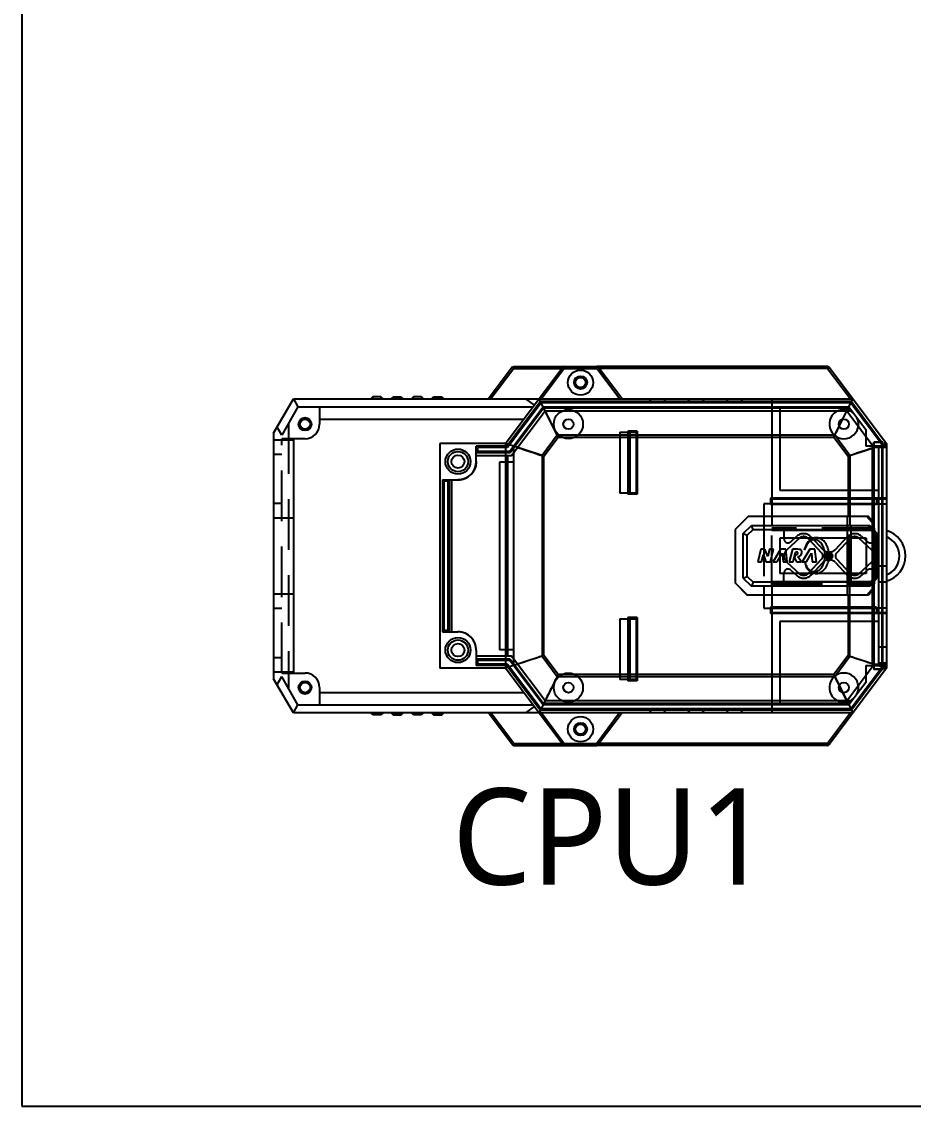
# Model space of a CAD drawing. Header units: millimetres. Extents: x -86 to 11742, y 5229 to 11464.
# Drawn here: x 1139.92 to 1161.93, y 5477.22 to 5503.98 of the extents above; entities that cross this region are included whole.
import ezdxf
from ezdxf.enums import TextEntityAlignment as Align

# ---------------------------------------------------------------- set-up
doc = ezdxf.new("R2010")
doc.units = ezdxf.units.MM
doc.header["$LTSCALE"] = 5
doc.linetypes.add('DASHED', pattern=[0.75, 0.5, -0.25])
doc.linetypes.add('HIDDEN', pattern=[0.375, 0.25, -0.125])
doc.layers.get('0').update_dxf_attribs({"linetype": 'CONTINUOUS'})
doc.layers.add('AUTO', color=7, linetype='CONTINUOUS')
doc.layers.add('DEFAULT_2', color=8, linetype='HIDDEN')
doc.styles.add('QQ', font='MALGUN.TTF.TTF')

msp = doc.modelspace()

# ---------------------------------------------------------------- linework, layer by layer
at = {"color": 7, "linetype": 'Continuous'}
for p, q in [((1152.027, 5495.458), (1151.442, 5494.678)), ((1152.067, 5495.428), (1151.505, 5494.678)), ((1152.027, 5495.458), (1152.067, 5495.478)), ((1152.027, 5495.458), (1152.067, 5495.428)), ((1152.067, 5495.478), (1154.116, 5495.478)), ((1152.067, 5495.428), (1152.067, 5495.478)), ((1152.067, 5495.428), (1154.116, 5495.428)), ((1154.116, 5495.478), (1154.156, 5495.458)), ((1154.116, 5495.478), (1154.116, 5495.428)), ((1154.116, 5495.428), (1154.156, 5495.458)), ((1154.678, 5494.678), (1154.116, 5495.428)), ((1154.741, 5494.678), (1154.156, 5495.458)), ((1146.142, 5493.834), (1146.629, 5494.678)), ((1146.629, 5494.678), (1154.741, 5494.678)), ((1146.629, 5494.678), (1146.744, 5494.478)), ((1148.592, 5494.729), (1148.542, 5494.679)), ((1148.792, 5494.729), (1148.592, 5494.729)), ((1148.592, 5494.679), (1148.592, 5494.729)), ((1148.842, 5494.679), (1148.792, 5494.729)), ((1148.792, 5494.729), (1148.792, 5494.679)), ((1149.042, 5494.679), (1149.092, 5494.729)), ((1149.092, 5494.729), (1149.092, 5494.678)), ((1149.092, 5494.729), (1149.292, 5494.729)), ((1149.292, 5494.729), (1149.342, 5494.679)), ((1149.292, 5494.678), (1149.292, 5494.729)), ((1149.592, 5494.729), (1149.542, 5494.679)), ((1149.592, 5494.679), (1149.592, 5494.729)), ((1149.792, 5494.729), (1149.592, 5494.729)), ((1149.842, 5494.679), (1149.792, 5494.729)), ((1149.792, 5494.729), (1149.792, 5494.679)), ((1150.042, 5494.679), (1150.092, 5494.729)), ((1150.092, 5494.729), (1150.292, 5494.729)), ((1150.092, 5494.729), (1150.092, 5494.678)), ((1150.292, 5494.729), (1150.342, 5494.679)), ((1150.292, 5494.678), (1150.292, 5494.729)), ((1151.867, 5493.578), (1152.572, 5494.518)), ((1152.359, 5494.678), (1152.572, 5494.518)), ((1146.744, 5494.478), (1146.342, 5493.78)), ((1146.744, 5494.478), (1152.542, 5494.478)), ((1146.342, 5493.78), (1146.227, 5493.98)), ((1147.277, 5494.178), (1152.317, 5494.178)), ((1147.277, 5494.178), (1147.277, 5494.053)), ((1146.142, 5493.834), (1146.142, 5487.773)), ((1146.642, 5487.913), (1146.642, 5493.693)), ((1146.917, 5493.693), (1146.642, 5493.693)), ((1151.867, 5493.578), (1151.867, 5488.029)), ((1161.268, 5492.203), (1158.438, 5492.203)), ((1158.438, 5492.203), (1158.438, 5491.553)), ((1161.268, 5492.203), (1161.268, 5489.403)), ((1158.238, 5492.088), (1158.238, 5491.553)), ((1158.438, 5492.088), (1158.238, 5492.088)), ((1157.733, 5491.353), (1157.933, 5491.553)), ((1157.733, 5490.253), (1157.733, 5491.353)), ((1157.733, 5491.353), (1157.833, 5491.312)), ((1157.833, 5491.312), (1157.974, 5491.453)), ((1157.833, 5490.295), (1157.833, 5491.312)), ((1157.933, 5491.553), (1160.86, 5491.553)), ((1157.974, 5491.453), (1157.933, 5491.553)), ((1157.974, 5491.453), (1160.865, 5491.453)), ((1160.378, 5491.553), (1160.4, 5491.453)), ((1160.4, 5490.153), (1160.4, 5491.453)), ((1160.86, 5491.553), (1161.041, 5491.353)), ((1160.86, 5491.553), (1160.865, 5491.453)), ((1160.865, 5491.453), (1160.993, 5491.312)), ((1160.968, 5491.488), (1160.919, 5491.488)), ((1160.968, 5491.433), (1160.968, 5491.488)), ((1160.993, 5491.312), (1161.041, 5491.353)), ((1160.993, 5490.295), (1160.993, 5491.312)), ((1161.041, 5490.253), (1161.041, 5491.353)), ((1158.166, 5490.968), (1158.092, 5490.653)), ((1158.269, 5490.968), (1158.166, 5490.968)), ((1158.185, 5490.653), (1158.229, 5490.832)), ((1158.229, 5490.832), (1158.294, 5490.653)), ((1158.337, 5490.789), (1158.269, 5490.968)), ((1158.378, 5490.968), (1158.337, 5490.789)), ((1158.479, 5490.968), (1158.378, 5490.968)), ((1158.405, 5490.653), (1158.479, 5490.968)), ((1158.653, 5490.968), (1158.471, 5490.653)), ((1158.571, 5490.653), (1158.697, 5490.873)), ((1158.781, 5490.968), (1158.653, 5490.968)), ((1158.697, 5490.873), (1158.716, 5490.653)), ((1158.819, 5490.653), (1158.781, 5490.968)), ((1158.95, 5490.968), (1158.868, 5490.653)), ((1159.083, 5490.968), (1158.95, 5490.968)), ((1158.966, 5490.653), (1159.026, 5490.895)), ((1159.015, 5490.832), (1158.996, 5490.753)), ((1159.167, 5490.653), (1159.083, 5490.781)), ((1159.374, 5490.968), (1159.189, 5490.653)), ((1159.29, 5490.653), (1159.418, 5490.873)), ((1159.502, 5490.968), (1159.374, 5490.968)), ((1159.418, 5490.873), (1159.437, 5490.653)), ((1159.54, 5490.653), (1159.502, 5490.968)), ((1158.092, 5490.653), (1158.185, 5490.653)), ((1158.294, 5490.653), (1158.405, 5490.653)), ((1158.471, 5490.653), (1158.571, 5490.653)), ((1158.716, 5490.653), (1158.819, 5490.653)), ((1158.868, 5490.653), (1158.966, 5490.653)), ((1158.996, 5490.753), (1159.048, 5490.653)), ((1159.048, 5490.653), (1159.167, 5490.653)), ((1159.189, 5490.653), (1159.29, 5490.653)), ((1159.437, 5490.653), (1159.54, 5490.653)), ((1157.733, 5490.253), (1157.833, 5490.295)), ((1157.733, 5490.253), (1157.933, 5490.053)), ((1157.833, 5490.295), (1157.974, 5490.153)), ((1160.86, 5490.053), (1161.041, 5490.253)), ((1160.865, 5490.153), (1160.993, 5490.295)), ((1161.041, 5490.253), (1160.993, 5490.295)), ((1157.974, 5490.153), (1157.933, 5490.053)), ((1160.86, 5490.053), (1157.933, 5490.053)), ((1160.865, 5490.153), (1157.974, 5490.153)), ((1158.238, 5490.053), (1158.238, 5489.513)), ((1158.438, 5490.053), (1158.438, 5489.403)), ((1160.378, 5490.053), (1160.4, 5490.153)), ((1160.86, 5490.053), (1160.865, 5490.153)), ((1160.914, 5490.113), (1160.968, 5490.113)), ((1160.968, 5490.113), (1160.968, 5490.173)), ((1158.238, 5489.513), (1158.438, 5489.513)), ((1158.438, 5489.403), (1161.268, 5489.403)), ((1146.227, 5487.626), (1146.342, 5487.826)), ((1146.744, 5487.128), (1146.342, 5487.826)), ((1146.642, 5487.913), (1146.917, 5487.913)), ((1152.572, 5487.088), (1151.867, 5488.029)), ((1146.629, 5486.928), (1146.142, 5487.773)), ((1147.277, 5487.553), (1147.277, 5487.428)), ((1152.317, 5487.428), (1147.277, 5487.428)), ((1146.629, 5486.928), (1146.744, 5487.128)), ((1146.744, 5487.128), (1152.542, 5487.128)), ((1152.572, 5487.088), (1152.359, 5486.928)), ((1154.741, 5486.928), (1146.629, 5486.928)), ((1148.592, 5486.878), (1148.542, 5486.928)), ((1148.592, 5486.928), (1148.592, 5486.878)), ((1148.792, 5486.878), (1148.592, 5486.878)), ((1148.843, 5486.928), (1148.792, 5486.878)), ((1148.792, 5486.878), (1148.792, 5486.928)), ((1149.042, 5486.928), (1149.092, 5486.878)), ((1149.092, 5486.878), (1149.092, 5486.928)), ((1149.092, 5486.878), (1149.292, 5486.878)), ((1149.292, 5486.878), (1149.342, 5486.928)), ((1149.292, 5486.928), (1149.292, 5486.878)), ((1149.592, 5486.878), (1149.542, 5486.928)), ((1149.592, 5486.928), (1149.592, 5486.878)), ((1149.792, 5486.878), (1149.592, 5486.878)), ((1149.843, 5486.928), (1149.792, 5486.878)), ((1149.792, 5486.878), (1149.792, 5486.928)), ((1150.042, 5486.928), (1150.092, 5486.878)), ((1150.092, 5486.878), (1150.092, 5486.928)), ((1150.092, 5486.878), (1150.292, 5486.878)), ((1150.292, 5486.878), (1150.342, 5486.928)), ((1150.292, 5486.928), (1150.292, 5486.878)), ((1152.027, 5486.148), (1151.442, 5486.928)), ((1152.067, 5486.178), (1151.505, 5486.928)), ((1154.678, 5486.928), (1154.116, 5486.178)), ((1154.741, 5486.928), (1154.156, 5486.148)), ((1152.027, 5486.148), (1152.067, 5486.178)), ((1152.027, 5486.148), (1152.067, 5486.128)), ((1152.067, 5486.178), (1154.116, 5486.178)), ((1152.067, 5486.178), (1152.067, 5486.128)), ((1152.067, 5486.128), (1154.116, 5486.128)), ((1154.116, 5486.128), (1154.116, 5486.178)), ((1154.116, 5486.178), (1154.156, 5486.148)), ((1154.116, 5486.128), (1154.156, 5486.148))]:
    msp.add_line(p, q, dxfattribs=at)
at = {"color": 6, "linetype": 'Continuous'}
for p, q in [((1152.572, 5494.518), (1153.277, 5495.458)), ((1153.317, 5495.428), (1152.755, 5494.678)), ((1153.317, 5495.478), (1153.277, 5495.458)), ((1153.277, 5495.458), (1153.317, 5495.428)), ((1153.317, 5495.478), (1153.317, 5495.428)), ((1159.816, 5495.478), (1154.116, 5495.478)), ((1159.816, 5495.428), (1154.116, 5495.428)), ((1159.856, 5495.458), (1159.816, 5495.478)), ((1159.816, 5495.478), (1159.816, 5495.428)), ((1159.856, 5495.458), (1159.816, 5495.428)), ((1159.816, 5495.428), (1160.378, 5494.678)), ((1159.856, 5495.458), (1161.267, 5493.578)), ((1152.727, 5494.608), (1151.902, 5493.508)), ((1152.742, 5494.578), (1151.917, 5493.478)), ((1153.142, 5493.778), (1152.692, 5494.678)), ((1160.406, 5494.608), (1152.727, 5494.608)), ((1160.391, 5494.578), (1152.742, 5494.578)), ((1154.741, 5494.678), (1160.441, 5494.678)), ((1155.401, 5494.678), (1155.471, 5494.608)), ((1155.834, 5494.678), (1155.764, 5494.608)), ((1156.35, 5494.678), (1156.42, 5494.608)), ((1156.713, 5494.608), (1156.783, 5494.678)), ((1157.299, 5494.678), (1157.369, 5494.608)), ((1157.662, 5494.608), (1157.732, 5494.678)), ((1158.438, 5494.678), (1158.438, 5492.203)), ((1159.991, 5493.778), (1160.441, 5494.678)), ((1160.391, 5494.578), (1161.167, 5493.544)), ((1160.406, 5494.608), (1161.197, 5493.554)), ((1151.966, 5493.378), (1152.792, 5494.478)), ((1152.807, 5494.448), (1151.981, 5493.348)), ((1152.016, 5493.278), (1152.842, 5494.378)), ((1152.792, 5494.478), (1160.341, 5494.478)), ((1160.326, 5494.448), (1152.807, 5494.448)), ((1152.842, 5494.378), (1160.378, 5494.378)), ((1158.638, 5494.478), (1158.638, 5492.423)), ((1160.291, 5494.378), (1160.967, 5493.478)), ((1160.326, 5494.448), (1160.378, 5494.378)), ((1160.341, 5494.478), (1160.757, 5493.924)), ((1153.142, 5493.778), (1152.767, 5493.278)), ((1152.811, 5493.263), (1153.164, 5493.734)), ((1159.991, 5493.778), (1153.142, 5493.778)), ((1153.164, 5493.734), (1159.969, 5493.734)), ((1154.688, 5493.853), (1154.688, 5492.353)), ((1154.688, 5493.853), (1155.088, 5493.853)), ((1154.888, 5493.883), (1154.888, 5492.323)), ((1155.118, 5493.883), (1154.888, 5493.883)), ((1154.938, 5492.353), (1154.938, 5493.853)), ((1155.088, 5493.853), (1155.088, 5492.353)), ((1155.118, 5493.883), (1155.118, 5492.323)), ((1159.969, 5493.734), (1160.322, 5493.263)), ((1160.367, 5493.278), (1159.991, 5493.778)), ((1160.757, 5493.924), (1160.757, 5493.508)), ((1151.867, 5493.578), (1150.242, 5493.578)), ((1150.242, 5493.578), (1150.242, 5488.029)), ((1151.142, 5493.128), (1151.142, 5493.508)), ((1151.902, 5493.508), (1151.142, 5493.508)), ((1151.172, 5493.478), (1151.172, 5493.378)), ((1151.917, 5493.478), (1151.172, 5493.478)), ((1152.767, 5493.278), (1151.867, 5493.578)), ((1152.067, 5488.095), (1152.067, 5493.511)), ((1160.367, 5493.278), (1161.267, 5493.578)), ((1161.267, 5493.508), (1160.757, 5493.508)), ((1160.917, 5493.478), (1160.917, 5488.129)), ((1161.267, 5493.478), (1160.917, 5493.478)), ((1160.957, 5493.508), (1160.957, 5493.608)), ((1161.177, 5493.608), (1160.957, 5493.608)), ((1160.967, 5488.009), (1160.967, 5493.598)), ((1161.167, 5493.598), (1160.967, 5493.598)), ((1161.067, 5493.508), (1161.067, 5488.099)), ((1161.153, 5493.508), (1161.153, 5488.099)), ((1161.167, 5493.478), (1161.167, 5493.598)), ((1161.173, 5493.478), (1161.173, 5488.129)), ((1161.177, 5493.508), (1161.177, 5493.608)), ((1161.197, 5493.554), (1161.197, 5493.478)), ((1161.227, 5493.631), (1161.227, 5493.508)), ((1161.267, 5493.578), (1161.267, 5488.029)), ((1151.966, 5493.378), (1151.142, 5493.378)), ((1151.981, 5493.348), (1151.142, 5493.348)), ((1151.142, 5493.278), (1152.016, 5493.278)), ((1151.911, 5493.278), (1151.911, 5488.329)), ((1152.767, 5493.278), (1152.767, 5488.329)), ((1152.811, 5488.344), (1152.811, 5493.263)), ((1160.322, 5493.263), (1160.322, 5491.771)), ((1160.367, 5493.278), (1160.367, 5491.553)), ((1151.717, 5493.118), (1151.717, 5488.488)), ((1152.067, 5493.118), (1151.717, 5493.118)), ((1150.312, 5492.678), (1150.312, 5488.929)), ((1150.312, 5492.678), (1150.692, 5492.678)), ((1150.342, 5492.648), (1150.342, 5488.959)), ((1150.442, 5492.648), (1150.342, 5492.648)), ((1150.442, 5492.678), (1150.442, 5488.929)), ((1150.472, 5492.678), (1150.472, 5488.929)), ((1150.542, 5488.929), (1150.542, 5492.678)), ((1158.638, 5492.423), (1161.067, 5492.423)), ((1155.088, 5492.353), (1154.688, 5492.353)), ((1155.118, 5492.323), (1154.888, 5492.323)), ((1161.267, 5492.223), (1158.408, 5492.223)), ((1158.408, 5492.223), (1158.408, 5492.068)), ((1158.438, 5492.098), (1161.022, 5492.098)), ((1161.022, 5492.223), (1161.022, 5492.068)), ((1161.022, 5492.068), (1158.408, 5492.068)), ((1157.853, 5491.771), (1157.533, 5491.451)), ((1160.827, 5491.771), (1157.853, 5491.771)), ((1160.3, 5491.771), (1160.3, 5489.836)), ((1160.967, 5491.57), (1160.784, 5491.771)), ((1160.967, 5491.616), (1160.827, 5491.771)), ((1157.533, 5491.451), (1157.533, 5490.136)), ((1158.438, 5491.441), (1160.967, 5491.441)), ((1160.839, 5491.553), (1161.02, 5491.353)), ((1161.02, 5490.253), (1161.02, 5491.353)), ((1160.767, 5491.241), (1158.638, 5491.241)), ((1158.638, 5491.241), (1158.638, 5490.366)), ((1160.767, 5491.241), (1160.767, 5490.366)), ((1161.267, 5490.553), (1161.067, 5490.553)), ((1160.767, 5490.366), (1158.638, 5490.366)), ((1160.839, 5490.053), (1161.02, 5490.253)), ((1157.836, 5489.836), (1157.533, 5490.139)), ((1157.533, 5490.136), (1157.833, 5489.836)), ((1160.967, 5490.166), (1158.438, 5490.166)), ((1160.367, 5488.329), (1160.367, 5490.053)), ((1160.784, 5489.836), (1160.967, 5490.037)), ((1160.967, 5489.99), (1160.827, 5489.836)), ((1161.267, 5490.153), (1161.067, 5490.153)), ((1160.827, 5489.836), (1157.833, 5489.836)), ((1160.322, 5489.836), (1160.322, 5488.344)), ((1161.022, 5489.538), (1158.408, 5489.538)), ((1158.408, 5489.538), (1158.408, 5489.383)), ((1161.022, 5489.503), (1158.438, 5489.503)), ((1161.022, 5489.538), (1161.022, 5489.383)), ((1154.688, 5489.253), (1154.688, 5487.753)), ((1154.688, 5489.253), (1155.088, 5489.253)), ((1154.888, 5489.283), (1154.888, 5487.723)), ((1155.118, 5489.283), (1154.888, 5489.283)), ((1154.938, 5487.753), (1154.938, 5489.253)), ((1155.088, 5489.253), (1155.088, 5487.753)), ((1155.118, 5489.283), (1155.118, 5487.723)), ((1161.267, 5489.383), (1158.408, 5489.383)), ((1158.438, 5489.403), (1158.438, 5486.928)), ((1158.638, 5489.183), (1158.638, 5487.128)), ((1161.067, 5489.183), (1158.638, 5489.183)), ((1150.312, 5488.929), (1150.692, 5488.929)), ((1150.442, 5488.959), (1150.342, 5488.959)), ((1151.142, 5488.479), (1151.142, 5488.099)), ((1152.067, 5488.488), (1151.717, 5488.488)), ((1161.267, 5488.553), (1161.067, 5488.553)), ((1152.016, 5488.329), (1151.142, 5488.329)), ((1151.981, 5488.259), (1151.142, 5488.259)), ((1151.142, 5488.229), (1151.966, 5488.229)), ((1151.902, 5488.099), (1151.142, 5488.099)), ((1151.172, 5488.229), (1151.172, 5488.129)), ((1151.917, 5488.129), (1151.172, 5488.129)), ((1152.767, 5488.329), (1151.867, 5488.029)), ((1151.902, 5488.099), (1152.727, 5486.998)), ((1151.917, 5488.129), (1152.742, 5487.028)), ((1152.792, 5487.128), (1151.966, 5488.229)), ((1151.981, 5488.259), (1152.807, 5487.158)), ((1152.842, 5487.228), (1152.016, 5488.329)), ((1152.767, 5488.329), (1153.142, 5487.828)), ((1153.164, 5487.873), (1152.811, 5488.344)), ((1160.322, 5488.344), (1159.969, 5487.873)), ((1159.991, 5487.828), (1160.367, 5488.329)), ((1160.291, 5487.228), (1160.967, 5488.129)), ((1160.367, 5488.329), (1161.267, 5488.029)), ((1160.757, 5488.099), (1161.267, 5488.099)), ((1160.757, 5488.099), (1160.757, 5487.682)), ((1160.917, 5488.129), (1161.267, 5488.129)), ((1160.957, 5488.099), (1160.957, 5487.999)), ((1161.267, 5488.153), (1161.067, 5488.153)), ((1161.167, 5488.009), (1161.167, 5488.129)), ((1161.177, 5488.099), (1161.177, 5487.999)), ((1161.197, 5488.129), (1161.197, 5488.052)), ((1161.227, 5488.099), (1161.227, 5487.975)), ((1151.867, 5488.029), (1150.242, 5488.029)), ((1153.142, 5487.828), (1152.692, 5486.928)), ((1153.142, 5487.828), (1159.991, 5487.828)), ((1159.969, 5487.873), (1153.164, 5487.873)), ((1161.267, 5488.029), (1159.856, 5486.148)), ((1159.991, 5487.828), (1160.441, 5486.928)), ((1161.167, 5488.062), (1160.391, 5487.028)), ((1161.197, 5488.052), (1160.406, 5486.998)), ((1161.177, 5487.999), (1160.957, 5487.999)), ((1161.167, 5488.009), (1160.967, 5488.009)), ((1155.088, 5487.753), (1154.688, 5487.753)), ((1155.118, 5487.723), (1154.888, 5487.723)), ((1160.757, 5487.682), (1160.341, 5487.128)), ((1153.277, 5486.148), (1152.572, 5487.088)), ((1160.391, 5487.028), (1152.742, 5487.028)), ((1160.341, 5487.128), (1152.792, 5487.128)), ((1160.326, 5487.158), (1152.807, 5487.158)), ((1160.378, 5487.228), (1152.842, 5487.228)), ((1160.378, 5487.228), (1160.326, 5487.158)), ((1160.406, 5486.998), (1152.727, 5486.998)), ((1152.755, 5486.928), (1153.317, 5486.178)), ((1160.441, 5486.928), (1154.741, 5486.928)), ((1155.471, 5486.998), (1155.401, 5486.928)), ((1155.834, 5486.928), (1155.764, 5486.998)), ((1156.42, 5486.998), (1156.35, 5486.928)), ((1156.783, 5486.928), (1156.713, 5486.998)), ((1157.369, 5486.998), (1157.299, 5486.928)), ((1157.732, 5486.928), (1157.662, 5486.998)), ((1160.378, 5486.928), (1159.816, 5486.178)), ((1153.317, 5486.178), (1153.277, 5486.148)), ((1153.317, 5486.178), (1153.317, 5486.128)), ((1159.816, 5486.178), (1154.116, 5486.178)), ((1159.816, 5486.128), (1154.116, 5486.128)), ((1159.816, 5486.178), (1159.816, 5486.128)), ((1159.856, 5486.148), (1159.816, 5486.178))]:
    msp.add_line(p, q, dxfattribs=at)
for centre, radius in [((1153.717, 5495.078), 0.31), ((1153.717, 5495.078), 0.16), ((1153.417, 5494.053), 0.36), ((1153.417, 5494.053), 0.125), ((1160.217, 5494.053), 0.125), ((1150.692, 5493.128), 0.31), ((1150.692, 5493.128), 0.25), ((1150.692, 5493.128), 0.16), ((1159.853, 5490.801), 0.085), ((1150.692, 5488.479), 0.31), ((1150.692, 5488.479), 0.25), ((1150.692, 5488.479), 0.16), ((1153.417, 5487.553), 0.36), ((1153.417, 5487.553), 0.125), ((1160.217, 5487.553), 0.125), ((1153.717, 5486.528), 0.31), ((1153.717, 5486.528), 0.16)]:
    msp.add_circle(centre, radius, dxfattribs=at)
at = {"color": 7, "linetype": 'Continuous'}
for centre, radius in [((1153.717, 5495.078), 0.125), ((1146.917, 5494.053), 0.16), ((1146.917, 5494.053), 0.125), ((1146.917, 5487.553), 0.16), ((1146.917, 5487.553), 0.125), ((1153.717, 5486.528), 0.125)]:
    msp.add_circle(centre, radius, dxfattribs=at)
at = {"color": 6, "linetype": 'Continuous'}
for centre, start, end in [((1160.217, 5494.053), 46.8692, 26.8826), ((1160.217, 5487.553), 333.1174, 313.1308)]:
    msp.add_arc(centre, 0.36, start, end, dxfattribs=at)
at = {"color": 7, "linetype": 'Continuous'}
for centre, radius, start, end in [((1146.917, 5494.053), 0.36, 270, 0), ((1161.089, 5490.803), 0.65, 286.0518, 73.9482), ((1161.089, 5490.803), 0.5, 291.0669, 68.9331), ((1146.917, 5487.553), 0.36, 0, 90)]:
    msp.add_arc(centre, radius, start, end, dxfattribs=at)
at = {"color": 2, "linetype": 'Continuous'}
for centre, start, end in [((1150.692, 5493.128), 270, 0), ((1150.692, 5488.479), 0, 90)]:
    msp.add_arc(centre, 0.45, start, end, dxfattribs=at)
at = {"color": 6, "linetype": 'Continuous'}
for points in [[(1152.842, 5494.378), (1152.953, 5494.157), (1153.06, 5493.942), (1153.164, 5493.734)], [(1159.969, 5493.734), (1160.073, 5493.941), (1160.18, 5494.156), (1160.291, 5494.378)], [(1152.016, 5493.278), (1152.067, 5493.345), (1152.117, 5493.411), (1152.167, 5493.478)], [(1152.167, 5493.478), (1152.387, 5493.404), (1152.601, 5493.333), (1152.811, 5493.263)], [(1160.967, 5493.478), (1160.746, 5493.404), (1160.532, 5493.333), (1160.322, 5493.263)], [(1152.167, 5488.129), (1152.117, 5488.195), (1152.067, 5488.262), (1152.016, 5488.329)], [(1152.811, 5488.344), (1152.602, 5488.274), (1152.387, 5488.202), (1152.167, 5488.129)], [(1160.322, 5488.344), (1160.531, 5488.274), (1160.746, 5488.202), (1160.967, 5488.129)], [(1153.164, 5487.873), (1153.06, 5487.665), (1152.953, 5487.45), (1152.842, 5487.228)], [(1160.291, 5487.228), (1160.18, 5487.449), (1160.073, 5487.664), (1159.969, 5487.873)], [(1153.277, 5486.148), (1153.281, 5486.146), (1153.284, 5486.144), (1153.287, 5486.142), (1153.289, 5486.14), (1153.291, 5486.139), (1153.293, 5486.137), (1153.295, 5486.136), (1153.297, 5486.134), (1153.299, 5486.134), (1153.301, 5486.134), (1153.302, 5486.135), (1153.304, 5486.135), (1153.307, 5486.134), (1153.31, 5486.132), (1153.314, 5486.131), (1153.317, 5486.128)], [(1153.317, 5486.128), (1153.313, 5486.13), (1153.31, 5486.131), (1153.307, 5486.132), (1153.304, 5486.133), (1153.301, 5486.134), (1153.299, 5486.134), (1153.297, 5486.135), (1153.294, 5486.136), (1153.293, 5486.137), (1153.292, 5486.138), (1153.292, 5486.14), (1153.29, 5486.142), (1153.288, 5486.144), (1153.285, 5486.145), (1153.281, 5486.147), (1153.277, 5486.148)], [(1159.856, 5486.148), (1159.852, 5486.146), (1159.849, 5486.144), (1159.846, 5486.142), (1159.844, 5486.14), (1159.842, 5486.139), (1159.84, 5486.137), (1159.838, 5486.136), (1159.836, 5486.134), (1159.834, 5486.134), (1159.832, 5486.134), (1159.831, 5486.135), (1159.829, 5486.135), (1159.826, 5486.134), (1159.823, 5486.132), (1159.819, 5486.131), (1159.816, 5486.128)], [(1159.816, 5486.128), (1159.82, 5486.13), (1159.823, 5486.131), (1159.826, 5486.132), (1159.829, 5486.133), (1159.832, 5486.134), (1159.834, 5486.134), (1159.837, 5486.135), (1159.839, 5486.136), (1159.84, 5486.137), (1159.841, 5486.138), (1159.841, 5486.14), (1159.843, 5486.142), (1159.845, 5486.144), (1159.848, 5486.145), (1159.852, 5486.147), (1159.856, 5486.148)]]:
    msp.add_spline(points, degree=3, dxfattribs=at)
at = {"color": 2, "linetype": 'Continuous'}
for points in [[(1150.692, 5492.678), (1150.789, 5492.688), (1150.885, 5492.721), (1150.971, 5492.775), (1151.043, 5492.846), (1151.097, 5492.932), (1151.131, 5493.03), (1151.142, 5493.128)], [(1151.142, 5493.128), (1151.134, 5493.042), (1151.108, 5492.955), (1151.067, 5492.878), (1151.01, 5492.809)], [(1151.01, 5492.809), (1150.941, 5492.753), (1150.864, 5492.712), (1150.778, 5492.686), (1150.692, 5492.678)], [(1151.142, 5488.479), (1151.132, 5488.575), (1151.098, 5488.672), (1151.045, 5488.758), (1150.974, 5488.829), (1150.888, 5488.884), (1150.79, 5488.918), (1150.692, 5488.929)]]:
    msp.add_spline(points, degree=3, dxfattribs=at)
at = {"color": 7, "linetype": 'Continuous'}
for points in [[(1159.835, 5490.948), (1159.823, 5490.991), (1159.76, 5491.119), (1159.667, 5491.212), (1159.551, 5491.251), (1159.426, 5491.222), (1159.312, 5491.118), (1159.236, 5490.944)], [(1159.712, 5491.016), (1159.625, 5491.15), (1159.534, 5491.198), (1159.429, 5491.188), (1159.323, 5491.106), (1159.236, 5490.944)], [(1159.015, 5490.832), (1159.037, 5490.832), (1159.047, 5490.834), (1159.055, 5490.836), (1159.062, 5490.839), (1159.073, 5490.849), (1159.08, 5490.862), (1159.081, 5490.875), (1159.076, 5490.886), (1159.071, 5490.891), (1159.064, 5490.893), (1159.052, 5490.895), (1159.026, 5490.895)], [(1159.083, 5490.781), (1159.141, 5490.805), (1159.175, 5490.868), (1159.169, 5490.935), (1159.083, 5490.968)], [(1159.252, 5490.644), (1159.282, 5490.562), (1159.336, 5490.487), (1159.406, 5490.434), (1159.485, 5490.413), (1159.565, 5490.428), (1159.638, 5490.481), (1159.696, 5490.567), (1159.734, 5490.679), (1159.735, 5490.939), (1159.712, 5491.016)], [(1159.252, 5490.644), (1159.286, 5490.532), (1159.351, 5490.442), (1159.439, 5490.386), (1159.538, 5490.37), (1159.639, 5490.395), (1159.729, 5490.463), (1159.799, 5490.566), (1159.841, 5490.698), (1159.85, 5490.844), (1159.835, 5490.948)]]:
    msp.add_spline(points, degree=3, dxfattribs=at)
at = {"layer": 'AUTO'}
for p, q in [((1139.925, 5582.033), (1139.925, 5477.224)), ((1139.925, 5477.224), (1238.903, 5477.224))]:
    msp.add_line(p, q, dxfattribs=at)
at = {"layer": 'DEFAULT_2', "color": 8, "linetype": 'HIDDEN'}
for p, q in [((1149.042, 5494.679), (1149.042, 5494.678)), ((1149.342, 5494.679), (1149.343, 5494.678)), ((1150.042, 5494.679), (1150.042, 5494.678)), ((1150.342, 5494.679), (1150.343, 5494.678)), ((1147.277, 5494.478), (1147.277, 5494.178)), ((1146.512, 5494.075), (1146.512, 5487.531)), ((1146.142, 5493.663), (1146.642, 5493.663)), ((1146.342, 5487.913), (1146.342, 5493.693)), ((1146.642, 5493.693), (1146.342, 5493.693)), ((1146.142, 5493.313), (1146.342, 5493.313)), ((1146.342, 5492.093), (1146.142, 5492.093)), ((1158.438, 5492.088), (1161.268, 5492.088)), ((1146.142, 5491.743), (1146.642, 5491.743)), ((1158.238, 5491.553), (1158.238, 5490.053)), ((1158.438, 5490.053), (1158.438, 5491.553)), ((1160.919, 5491.488), (1158.438, 5491.488)), ((1158.738, 5491.488), (1158.738, 5491.225)), ((1160.344, 5490.053), (1160.344, 5491.553)), ((1160.796, 5491.553), (1160.978, 5491.353)), ((1160.968, 5490.173), (1160.968, 5491.433)), ((1160.978, 5490.253), (1160.978, 5491.353)), ((1161.041, 5491.353), (1160.978, 5491.353)), ((1159.124, 5491.239), (1158.806, 5490.955)), ((1158.904, 5491.15), (1159.056, 5491.286)), ((1159.673, 5490.869), (1159.333, 5491.23)), ((1159.405, 5491.271), (1159.694, 5490.964)), ((1160.012, 5490.964), (1160.301, 5491.271)), ((1160.373, 5491.23), (1160.033, 5490.869)), ((1160.899, 5490.955), (1160.582, 5491.239)), ((1160.65, 5491.286), (1160.802, 5491.15)), ((1159.839, 5490.901), (1159.866, 5490.901)), ((1158.806, 5490.646), (1159.124, 5490.362)), ((1159.333, 5490.371), (1159.673, 5490.732)), ((1159.405, 5490.33), (1159.694, 5490.638)), ((1159.839, 5490.701), (1159.866, 5490.701)), ((1160.012, 5490.638), (1160.301, 5490.33)), ((1160.033, 5490.732), (1160.373, 5490.371)), ((1160.582, 5490.362), (1160.899, 5490.646)), ((1158.738, 5490.113), (1158.738, 5490.377)), ((1158.904, 5490.451), (1159.056, 5490.316)), ((1160.65, 5490.316), (1160.802, 5490.451)), ((1160.978, 5490.253), (1160.796, 5490.053)), ((1160.978, 5490.253), (1161.041, 5490.253)), ((1158.438, 5490.113), (1160.914, 5490.113)), ((1146.142, 5489.863), (1146.642, 5489.863)), ((1146.142, 5489.513), (1146.342, 5489.513)), ((1161.268, 5489.513), (1158.438, 5489.513)), ((1146.142, 5488.293), (1146.342, 5488.293)), ((1146.142, 5487.943), (1146.642, 5487.943)), ((1146.342, 5487.913), (1146.642, 5487.913)), ((1147.277, 5487.428), (1147.277, 5487.128)), ((1148.542, 5486.928), (1148.842, 5486.928)), ((1149.042, 5486.928), (1149.342, 5486.928)), ((1149.542, 5486.928), (1149.842, 5486.928)), ((1150.042, 5486.928), (1150.342, 5486.928))]:
    msp.add_line(p, q, dxfattribs=at)
for radius in [0.075, 0.045]:
    msp.add_circle((1159.853, 5490.801), radius, dxfattribs=at)
for centre, radius, start, end in [((1159.223, 5491.1), 0.25, 43.2421, 131.8603), ((1160.483, 5491.1), 0.25, 48.1397, 136.7579), ((1158.838, 5491.225), 0.1, 180, 311.8603), ((1159.224, 5491.128), 0.15, 43.2421, 131.8603), ((1160.482, 5491.128), 0.15, 48.1397, 136.7579), ((1160.868, 5491.225), 0.1, 228.1397, 0), ((1158.945, 5490.801), 0.207, 131.8603, 228.1397), ((1159.6, 5490.801), 0.1, 316.7579, 43.2421), ((1159.839, 5491.101), 0.2, 223.2421, 270), ((1159.866, 5491.101), 0.2, 270, 316.7579), ((1160.106, 5490.801), 0.1, 136.7579, 223.2421), ((1160.761, 5490.801), 0.207, 311.8603, 48.1397), ((1159.839, 5490.501), 0.2, 90, 136.7579), ((1159.866, 5490.501), 0.2, 43.2421, 90), ((1158.838, 5490.377), 0.1, 48.1397, 180), ((1159.223, 5490.502), 0.25, 228.1397, 316.7579), ((1159.224, 5490.474), 0.15, 228.1397, 316.7579), ((1160.483, 5490.502), 0.25, 223.2421, 311.8603), ((1160.482, 5490.474), 0.15, 223.2421, 311.8603), ((1160.868, 5490.377), 0.1, 0, 131.8603)]:
    msp.add_arc(centre, radius, start, end, dxfattribs=at)
for points in [[(1154.116, 5495.478), (1154.116, 5495.461), (1154.116, 5495.445), (1154.116, 5495.428)], [(1154.116, 5486.128), (1154.116, 5486.145), (1154.116, 5486.162), (1154.116, 5486.178)]]:
    msp.add_spline(points, degree=3, dxfattribs=at)

# ---------------------------------------------------------------- texts
at = {"layer": 'AUTO', "linetype": 'DASHED', "style": 'QQ'}
msp.add_text('CPU1', height=2.3794, dxfattribs=at).set_placement((1154.479, 5483.882), align=Align.MIDDLE_CENTER)

doc.saveas('drawing.dxf')
